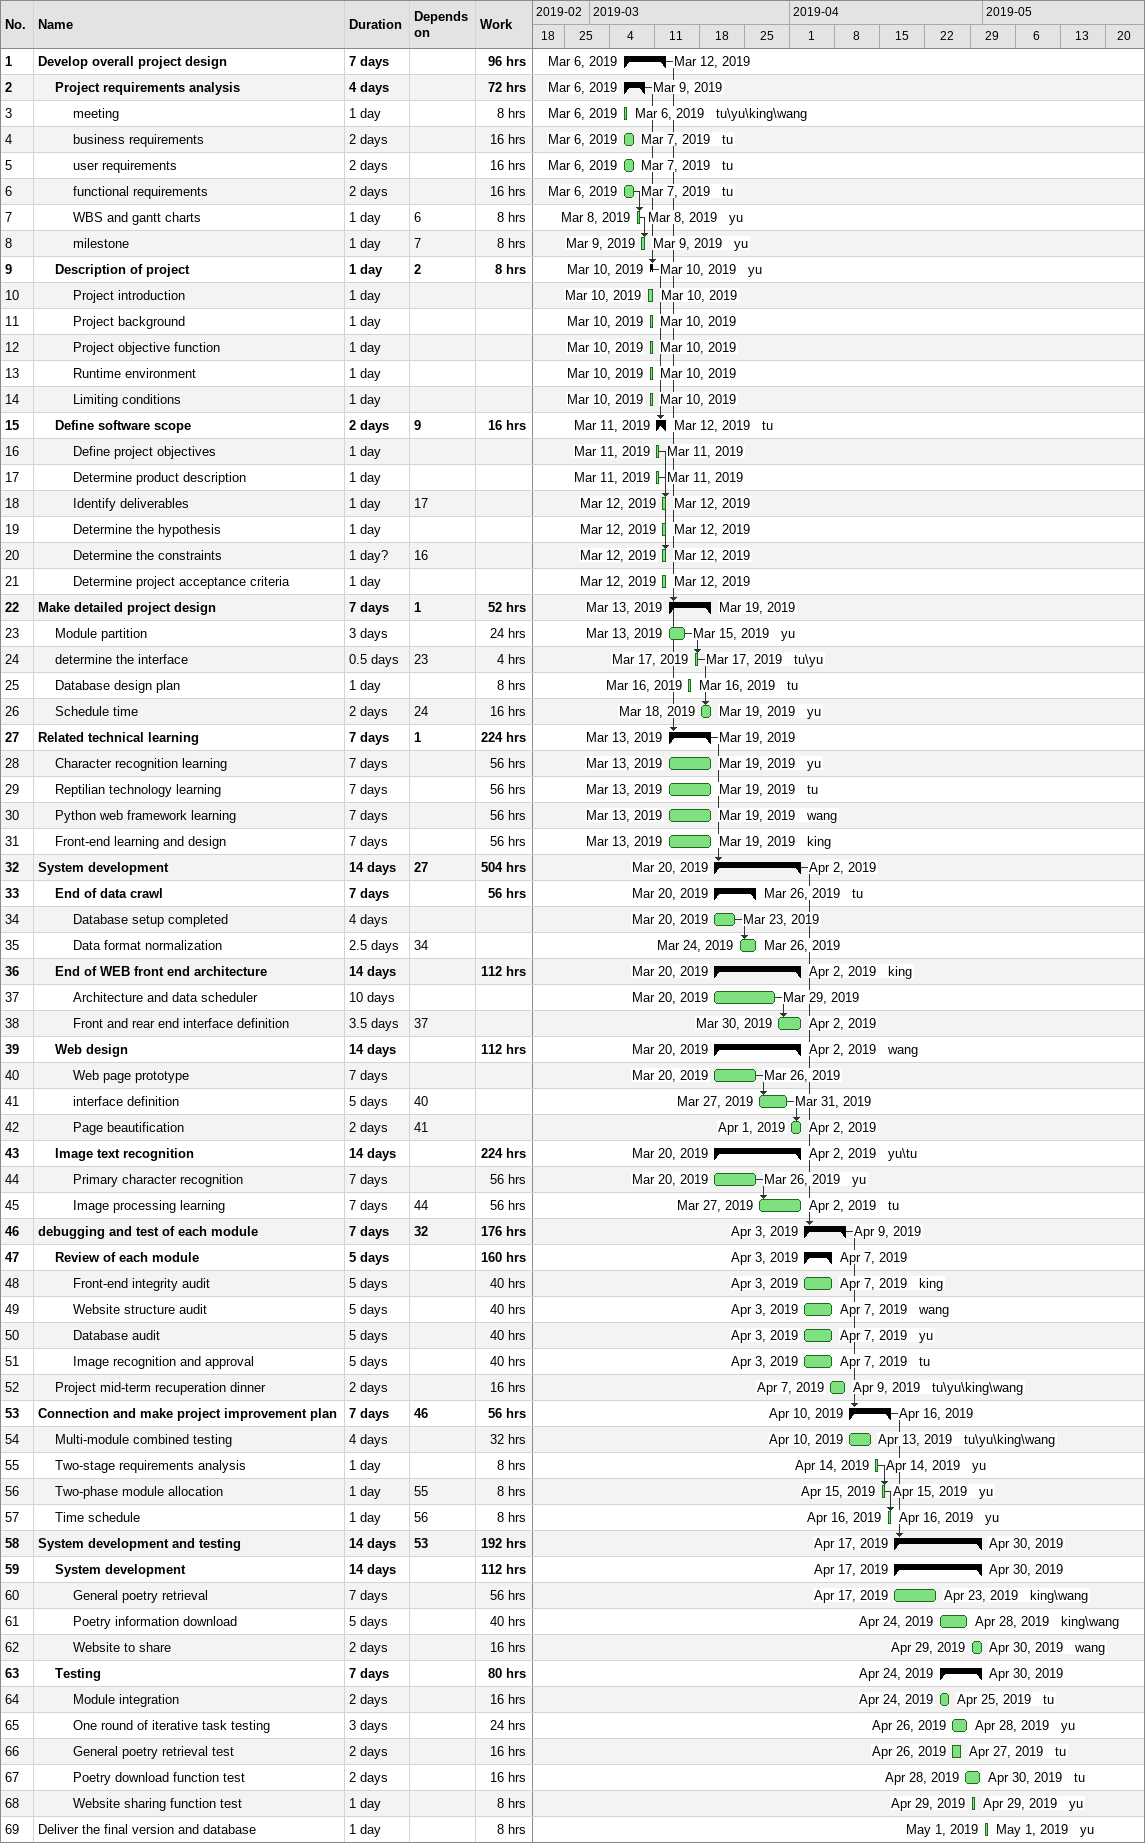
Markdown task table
| ID | Level | Task | Duration | Start | Finish | Predecessors | Resources | Work (h) |
|---|---|---|---|---|---|---|---|---|
| 1 | 1 | **Develop overall project design** | 7d | 2019-03-06 | 2019-03-12 |  |  | 96 |
| 2 | 2 | **Project requirements analysis** | 4d | 2019-03-06 | 2019-03-09 |  |  | 72 |
| 3 | 3 | meeting | 1d | 2019-03-06 | 2019-03-06 |  | tu\yu\king\wang | 8 |
| 4 | 3 | business requirements | 2d | 2019-03-06 | 2019-03-07 |  | tu | 16 |
| 5 | 3 | user requirements | 2d | 2019-03-06 | 2019-03-07 |  | tu | 16 |
| 6 | 3 | functional requirements | 2d | 2019-03-06 | 2019-03-07 |  | tu | 16 |
| 7 | 3 | WBS and gantt charts | 1d | 2019-03-08 | 2019-03-08 | 6 | yu | 8 |
| 8 | 3 | milestone | 1d | 2019-03-09 | 2019-03-09 | 7 | yu | 8 |
| 9 | 2 | **Description of project** | 1d | 2019-03-10 | 2019-03-10 | 2 | yu | 8 |
| 10 | 3 | Project introduction | 1d | 2019-03-10 | 2019-03-10 |  |  |  |
| 11 | 3 | Project background | 1d | 2019-03-10 | 2019-03-10 |  |  |  |
| 12 | 3 | Project objective function | 1d | 2019-03-10 | 2019-03-10 |  |  |  |
| 13 | 3 | Runtime environment | 1d | 2019-03-10 | 2019-03-10 |  |  |  |
| 14 | 3 | Limiting conditions | 1d | 2019-03-10 | 2019-03-10 |  |  |  |
| 15 | 2 | **Define software scope** | 2d | 2019-03-11 | 2019-03-12 | 9 | tu | 16 |
| 16 | 3 | Define project objectives | 1d | 2019-03-11 | 2019-03-11 |  |  |  |
| 17 | 3 | Determine product description | 1d | 2019-03-11 | 2019-03-11 |  |  |  |
| 18 | 3 | Identify deliverables | 1d | 2019-03-12 | 2019-03-12 | 17 |  |  |
| 19 | 3 | Determine the hypothesis | 1d | 2019-03-12 | 2019-03-12 |  |  |  |
| 20 | 3 | Determine the constraints | 1d? | 2019-03-12 | 2019-03-12 | 16 |  |  |
| 21 | 3 | Determine project acceptance criteria | 1d | 2019-03-12 | 2019-03-12 |  |  |  |
| 22 | 1 | **Make detailed project design** | 7d | 2019-03-13 | 2019-03-19 | 1 |  | 52 |
| 23 | 2 | Module partition | 3d | 2019-03-13 | 2019-03-15 |  | yu | 24 |
| 24 | 2 | determine the interface | 0.5d | 2019-03-17 | 2019-03-17 | 23 | tu\yu | 4 |
| 25 | 2 | Database design plan | 1d | 2019-03-16 | 2019-03-16 |  | tu | 8 |
| 26 | 2 | Schedule time | 2d | 2019-03-18 | 2019-03-19 | 24 | yu | 16 |
| 27 | 1 | **Related technical learning** | 7d | 2019-03-13 | 2019-03-19 | 1 |  | 224 |
| 28 | 2 | Character recognition learning | 7d | 2019-03-13 | 2019-03-19 |  | yu | 56 |
| 29 | 2 | Reptilian technology learning | 7d | 2019-03-13 | 2019-03-19 |  | tu | 56 |
| 30 | 2 | Python web framework learning | 7d | 2019-03-13 | 2019-03-19 |  | wang | 56 |
| 31 | 2 | Front-end learning and design | 7d | 2019-03-13 | 2019-03-19 |  | king | 56 |
| 32 | 1 | **System development** | 14d | 2019-03-20 | 2019-04-02 | 27 |  | 504 |
| 33 | 2 | **End of data crawl** | 7d | 2019-03-20 | 2019-03-26 |  | tu | 56 |
| 34 | 3 | Database setup completed | 4d | 2019-03-20 | 2019-03-23 |  |  |  |
| 35 | 3 | Data format normalization | 2.5d | 2019-03-24 | 2019-03-26 | 34 |  |  |
| 36 | 2 | **End of WEB front end architecture** | 14d | 2019-03-20 | 2019-04-02 |  | king | 112 |
| 37 | 3 | Architecture and data scheduler | 10d | 2019-03-20 | 2019-03-29 |  |  |  |
| 38 | 3 | Front and rear end interface definition | 3.5d | 2019-03-30 | 2019-04-02 | 37 |  |  |
| 39 | 2 | **Web design** | 14d | 2019-03-20 | 2019-04-02 |  | wang | 112 |
| 40 | 3 | Web page prototype | 7d | 2019-03-20 | 2019-03-26 |  |  |  |
| 41 | 3 | interface definition | 5d | 2019-03-27 | 2019-03-31 | 40 |  |  |
| 42 | 3 | Page beautification | 2d | 2019-04-01 | 2019-04-02 | 41 |  |  |
| 43 | 2 | **Image text recognition** | 14d | 2019-03-20 | 2019-04-02 |  | yu\tu | 224 |
| 44 | 3 | Primary character recognition | 7d | 2019-03-20 | 2019-03-26 |  | yu | 56 |
| 45 | 3 | Image processing learning | 7d | 2019-03-27 | 2019-04-02 | 44 | tu | 56 |
| 46 | 1 | **debugging and test of each module** | 7d | 2019-04-03 | 2019-04-09 | 32 |  | 176 |
| 47 | 2 | **Review of each module** | 5d | 2019-04-03 | 2019-04-07 |  |  | 160 |
| 48 | 3 | Front-end integrity audit | 5d | 2019-04-03 | 2019-04-07 |  | king | 40 |
| 49 | 3 | Website structure audit | 5d | 2019-04-03 | 2019-04-07 |  | wang | 40 |
| 50 | 3 | Database audit | 5d | 2019-04-03 | 2019-04-07 |  | yu | 40 |
| 51 | 3 | Image recognition and approval | 5d | 2019-04-03 | 2019-04-07 |  | tu | 40 |
| 52 | 2 | Project mid-term recuperation dinner | 2d | 2019-04-07 | 2019-04-09 |  | tu\yu\king\wang | 16 |
| 53 | 1 | **Connection and make project improvement plan** | 7d | 2019-04-10 | 2019-04-16 | 46 |  | 56 |
| 54 | 2 | Multi-module combined testing | 4d | 2019-04-10 | 2019-04-13 |  | tu\yu\king\wang | 32 |
| 55 | 2 | Two-stage requirements analysis | 1d | 2019-04-14 | 2019-04-14 |  | yu | 8 |
| 56 | 2 | Two-phase module allocation | 1d | 2019-04-15 | 2019-04-15 | 55 | yu | 8 |
| 57 | 2 | Time schedule | 1d | 2019-04-16 | 2019-04-16 | 56 | yu | 8 |
| 58 | 1 | **System development and testing** | 14d | 2019-04-17 | 2019-04-30 | 53 |  | 192 |
| 59 | 2 | **System development** | 14d | 2019-04-17 | 2019-04-30 |  |  | 112 |
| 60 | 3 | General poetry retrieval | 7d | 2019-04-17 | 2019-04-23 |  | king\wang | 56 |
| 61 | 3 | Poetry information download | 5d | 2019-04-24 | 2019-04-28 |  | king\wang | 40 |
| 62 | 3 | Website to share | 2d | 2019-04-29 | 2019-04-30 |  | wang | 16 |
| 63 | 2 | **Testing** | 7d | 2019-04-24 | 2019-04-30 |  |  | 80 |
| 64 | 3 | Module integration | 2d | 2019-04-24 | 2019-04-25 |  | tu | 16 |
| 65 | 3 | One round of iterative task testing | 3d | 2019-04-26 | 2019-04-28 |  | yu | 24 |
| 66 | 3 | General poetry retrieval test | 2d | 2019-04-26 | 2019-04-27 |  | tu | 16 |
| 67 | 3 | Poetry download function test | 2d | 2019-04-28 | 2019-04-30 |  | tu | 16 |
| 68 | 3 | Website sharing function test | 1d | 2019-04-29 | 2019-04-29 |  | yu | 8 |
| 69 | 1 | Deliver the final version and database | 1d | 2019-05-01 | 2019-05-01 |  | yu | 8 |
